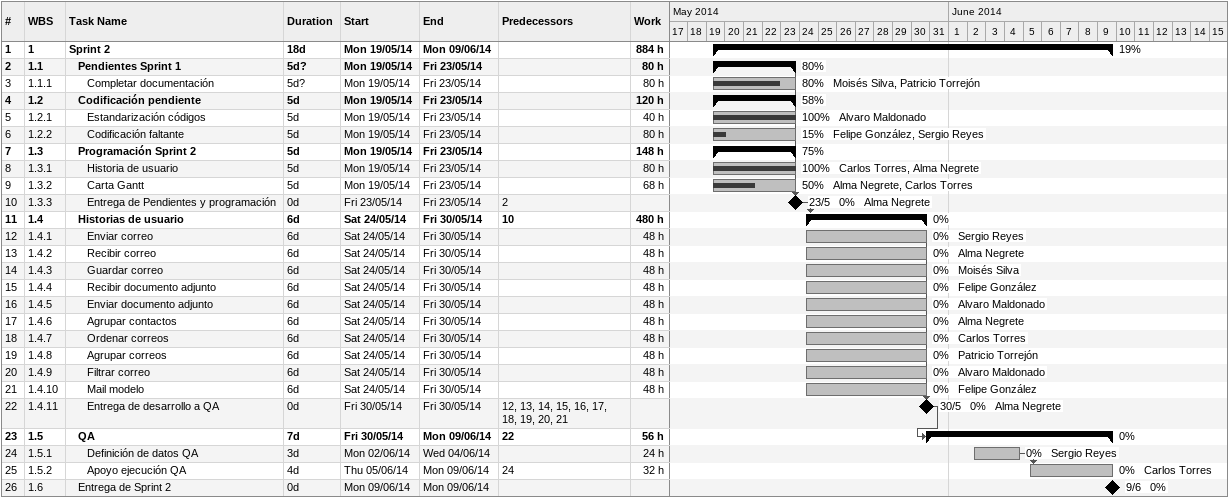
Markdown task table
| ID | WBS | Task | Duration | Start | Finish | Predecessors | Resources | % complete | Work (h) |
|---|---|---|---|---|---|---|---|---|---|
| 1 | 1 | **Sprint 2** | 18d | 2014-05-19 | 2014-06-09 |  |  | 19 | 884 |
| 2 | 1.1 | **Pendientes Sprint 1** | 5d? | 2014-05-19 | 2014-05-23 |  |  | 80 | 80 |
| 3 | 1.1.1 | Completar documentación | 5d? | 2014-05-19 | 2014-05-23 |  | Moisés Silva, Patricio Torrejón | 80 | 80 |
| 4 | 1.2 | **Codificación pendiente** | 5d | 2014-05-19 | 2014-05-23 |  |  | 58 | 120 |
| 5 | 1.2.1 | Estandarización códigos | 5d | 2014-05-19 | 2014-05-23 |  | Alvaro Maldonado | 100 | 40 |
| 6 | 1.2.2 | Codificación faltante | 5d | 2014-05-19 | 2014-05-23 |  | Felipe González, Sergio Reyes | 15 | 80 |
| 7 | 1.3 | **Programación Sprint 2** | 5d | 2014-05-19 | 2014-05-23 |  |  | 75 | 148 |
| 8 | 1.3.1 | Historia de usuario | 5d | 2014-05-19 | 2014-05-23 |  | Carlos Torres, Alma Negrete | 100 | 80 |
| 9 | 1.3.2 | Carta Gantt | 5d | 2014-05-19 | 2014-05-23 |  | Alma Negrete, Carlos Torres | 50 | 68 |
| 10 | 1.3.3 | Entrega de Pendientes y programación | 0d | 2014-05-23 | 2014-05-23 | 2 | Alma Negrete | 0 |  |
| 11 | 1.4 | **Historias de usuario** | 6d | 2014-05-24 | 2014-05-30 | 10 |  | 0 | 480 |
| 12 | 1.4.1 | Enviar correo | 6d | 2014-05-24 | 2014-05-30 |  | Sergio Reyes | 0 | 48 |
| 13 | 1.4.2 | Recibir correo | 6d | 2014-05-24 | 2014-05-30 |  | Alma Negrete | 0 | 48 |
| 14 | 1.4.3 | Guardar correo | 6d | 2014-05-24 | 2014-05-30 |  | Moisés Silva | 0 | 48 |
| 15 | 1.4.4 | Recibir documento adjunto | 6d | 2014-05-24 | 2014-05-30 |  | Felipe González | 0 | 48 |
| 16 | 1.4.5 | Enviar documento adjunto | 6d | 2014-05-24 | 2014-05-30 |  | Alvaro Maldonado | 0 | 48 |
| 17 | 1.4.6 | Agrupar contactos | 6d | 2014-05-24 | 2014-05-30 |  | Alma Negrete | 0 | 48 |
| 18 | 1.4.7 | Ordenar correos | 6d | 2014-05-24 | 2014-05-30 |  | Carlos Torres | 0 | 48 |
| 19 | 1.4.8 | Agrupar correos | 6d | 2014-05-24 | 2014-05-30 |  | Patricio Torrejón | 0 | 48 |
| 20 | 1.4.9 | Filtrar correo | 6d | 2014-05-24 | 2014-05-30 |  | Alvaro Maldonado | 0 | 48 |
| 21 | 1.4.10 | Mail modelo | 6d | 2014-05-24 | 2014-05-30 |  | Felipe González | 0 | 48 |
| 22 | 1.4.11 | Entrega de desarrollo a QA | 0d | 2014-05-30 | 2014-05-30 | 12, 13, 14, 15, 16, 17, 18, 19, 20, 21 | Alma Negrete | 0 |  |
| 23 | 1.5 | **QA** | 7d | 2014-05-30 | 2014-06-09 | 22 |  | 0 | 56 |
| 24 | 1.5.1 | Definición de datos QA | 3d | 2014-06-02 | 2014-06-04 |  | Sergio Reyes | 0 | 24 |
| 25 | 1.5.2 | Apoyo ejecución QA | 4d | 2014-06-05 | 2014-06-09 | 24 | Carlos Torres | 0 | 32 |
| 26 | 1.6 | Entrega de Sprint 2 | 0d | 2014-06-09 | 2014-06-09 |  |  | 0 |  |
